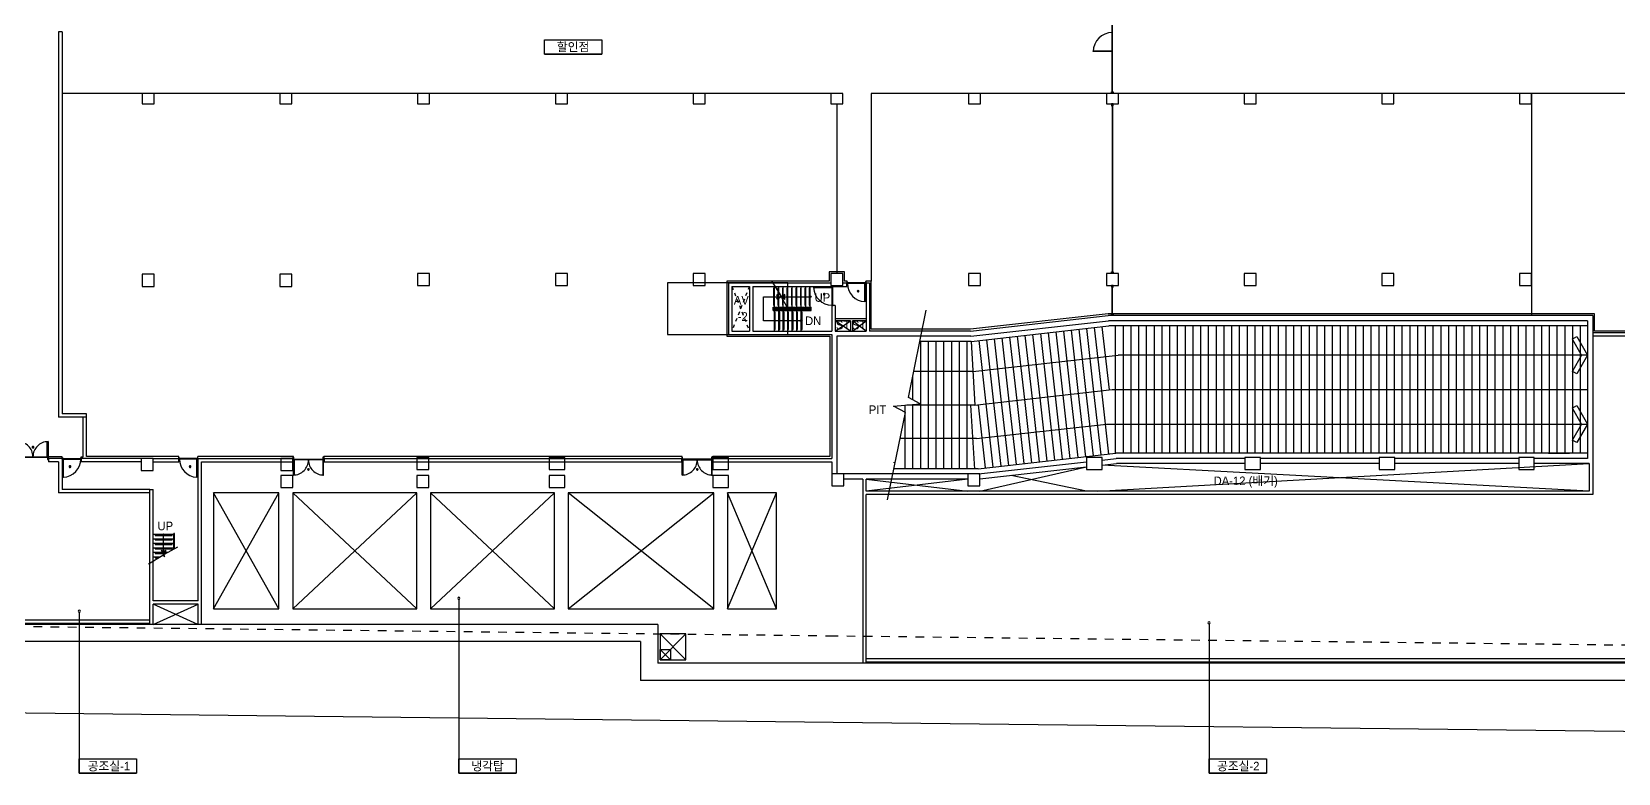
# Model space of a CAD drawing. Header units: millimetres. Extents: x -7718 to 421089, y 87466 to 341395.
# Drawn here: x 157143 to 249284, y 142209 to 185309 of the extents above; entities that cross this region are included whole.
import ezdxf
from ezdxf.enums import TextEntityAlignment as Align

# ---------------------------------------------------------------- set-up
doc = ezdxf.new("R2010")
doc.units = ezdxf.units.MM
doc.header["$LTSCALE"] = 200
doc.header["$MEASUREMENT"] = 0
doc.linetypes.add('HIDDEN', pattern=[2, 1, -1])
for name, color, linetype in [('e-plan', 9, 'CONTINUOUS'), ('e-room-box', 7, 'CONTINUOUS'), ('e-text', 6, 'CONTINUOUS')]:
    doc.layers.add(name, color=color, linetype=linetype)
doc.styles.add('kiahn', font='HY울릉도L.TTF')
doc.styles.add('돋움', font='Dotum.ttf')

msp = doc.modelspace()

# ---------------------------------------------------------------- linework, layer by layer
at = {"layer": 'e-plan'}
for p, q in [((219893, 181759), (219893, 191659)), ((219913, 181759), (219913, 191659)), ((158703, 185309), (158703, 162909)), ((158903, 185309), (158703, 185309)), ((158903, 185309), (158903, 163109)), ((219893, 184179), (218794, 184179)), ((218794, 184159), (218794, 184179)), ((219893, 184159), (218794, 184159)), ((219893, 184159), (219893, 184179)), ((203903, 181709), (158903, 181709)), ((297903, 181709), (205903, 181709)), ((205903, 181709), (205903, 170809)), ((219853, 181709), (219853, 181809)), ((219853, 181809), (219888, 181809)), ((219888, 181709), (219853, 181709)), ((219888, 181809), (219888, 181759)), ((219888, 181759), (219918, 181759)), ((219918, 181709), (219888, 181709)), ((219918, 181759), (219918, 181809)), ((219918, 181809), (219953, 181809)), ((219953, 181709), (219918, 181709)), ((219953, 181809), (219953, 181709)), ((244253, 181709), (244253, 168796)), ((203903, 181109), (203903, 171259)), ((219888, 181109), (219853, 181109)), ((219853, 181109), (219853, 181009)), ((219853, 181009), (219888, 181009)), ((219918, 181109), (219888, 181109)), ((219888, 181009), (219888, 181059)), ((219888, 181059), (219918, 181059)), ((219893, 181059), (219893, 171309)), ((219913, 181059), (219913, 171309)), ((219953, 181109), (219918, 181109)), ((219918, 181059), (219918, 181009)), ((219918, 181009), (219953, 181009)), ((219953, 181009), (219953, 181109)), ((164253, 171209), (163553, 171209)), ((163553, 171209), (163553, 170509)), ((163553, 170509), (164253, 170509)), ((164253, 170509), (164253, 171209)), ((172253, 171209), (171553, 171209)), ((171553, 171209), (171553, 170509)), ((171553, 170509), (172253, 170509)), ((172253, 170509), (172253, 171209)), ((180253, 171259), (179553, 171259)), ((179553, 171259), (179553, 170559)), ((179553, 170559), (180253, 170559)), ((180253, 170559), (180253, 171259)), ((188253, 171259), (187553, 171259)), ((187553, 171259), (187553, 170559)), ((187553, 170559), (188253, 170559)), ((188253, 170559), (188253, 171259)), ((196253, 171259), (195553, 171259)), ((195553, 171259), (195553, 170559)), ((195553, 170559), (196253, 170559)), ((196253, 170559), (196253, 171259)), ((203453, 170809), (197503, 170809)), ((197503, 170809), (197503, 167609)), ((197603, 170709), (197603, 167709)), ((197603, 170709), (203553, 170709)), ((197803, 170509), (197803, 167909)), ((197803, 170509), (198823, 170509)), ((198823, 170509), (198823, 167909)), ((199023, 170509), (199023, 167909)), ((199023, 170509), (204483, 170509)), ((200135, 170794), (200643, 169952)), ((200273, 169309), (200273, 170509)), ((200533, 169309), (200533, 170509)), ((200793, 169309), (200793, 170509)), ((201053, 169309), (201053, 170509)), ((201313, 169309), (201313, 170509)), ((201573, 169309), (201573, 170509)), ((201833, 169309), (201833, 170509)), ((202093, 169309), (202093, 170509)), ((202353, 169309), (202353, 170509)), ((203603, 170474), (202553, 170473)), ((202553, 170473), (202553, 170433)), ((204353, 171359), (203453, 171359)), ((203453, 171359), (203453, 170809)), ((204253, 171259), (203553, 171259)), ((203553, 171259), (203553, 170559)), ((203553, 170559), (204253, 170559)), ((203603, 170499), (203683, 170499)), ((203603, 170474), (203603, 170499)), ((203603, 170474), (203603, 169424)), ((203603, 170434), (203603, 170474)), ((203643, 170474), (203603, 170474)), ((203643, 170454), (203643, 170474)), ((203683, 170499), (203683, 170454)), ((204253, 170559), (204253, 171259)), ((204253, 170709), (204483, 170709)), ((204353, 170809), (204353, 171359)), ((204493, 170809), (204353, 170809)), ((204483, 170509), (204483, 170709)), ((204493, 170749), (204493, 170809)), ((204493, 170749), (204538, 170749)), ((204493, 170669), (204493, 170749)), ((204518, 170669), (204493, 170669)), ((204538, 170709), (204518, 170709)), ((204518, 170709), (204518, 170669)), ((205568, 170669), (204518, 170669)), ((204538, 170749), (204538, 170709)), ((205548, 170709), (204538, 170709)), ((205527, 169619), (205528, 170669)), ((205528, 170669), (205568, 170669)), ((205593, 170749), (205548, 170749)), ((205548, 170749), (205548, 170709)), ((205548, 170709), (205568, 170709)), ((205568, 170669), (205567, 169619)), ((205568, 170709), (205568, 170669)), ((205568, 170669), (205593, 170669)), ((205903, 170809), (205593, 170809)), ((205593, 170809), (205593, 170749)), ((205593, 170669), (205593, 170749)), ((205603, 170709), (205603, 167909)), ((205603, 170709), (205803, 170709)), ((205803, 170709), (205803, 167909)), ((205903, 168019), (205903, 170809)), ((212253, 171259), (211553, 171259)), ((211553, 171259), (211553, 170559)), ((211553, 170559), (212253, 170559)), ((212253, 170559), (212253, 171259)), ((220253, 171259), (219553, 171259)), ((219553, 171259), (219553, 170559)), ((219553, 170559), (220253, 170559)), ((219853, 171259), (219853, 171359)), ((219853, 171359), (219888, 171359)), ((219888, 171259), (219853, 171259)), ((219888, 170559), (219853, 170559)), ((219853, 170559), (219853, 170459)), ((219888, 171359), (219888, 171309)), ((219888, 171309), (219918, 171309)), ((219918, 171259), (219888, 171259)), ((219918, 170559), (219888, 170559)), ((219888, 170459), (219888, 170509)), ((219888, 170509), (219918, 170509)), ((219893, 168869), (219893, 170509)), ((219913, 168869), (219913, 170509)), ((219918, 171309), (219918, 171359)), ((219918, 171359), (219953, 171359)), ((219953, 171259), (219918, 171259)), ((219953, 170559), (219918, 170559)), ((219918, 170509), (219918, 170459)), ((219953, 171359), (219953, 171259)), ((219953, 170459), (219953, 170559)), ((220253, 170559), (220253, 171259)), ((228253, 171259), (227553, 171259)), ((227553, 171259), (227553, 170559)), ((227553, 170559), (228253, 170559)), ((228253, 170559), (228253, 171259)), ((236253, 171259), (235553, 171259)), ((235553, 171259), (235553, 170559)), ((235553, 170559), (236253, 170559)), ((236253, 170559), (236253, 171259)), ((244253, 171259), (243553, 171259)), ((243553, 171259), (243553, 170559)), ((243553, 170559), (244253, 170559)), ((244253, 170559), (244253, 171259)), ((199648, 168509), (199648, 169909)), ((199648, 169909), (200533, 169909)), ((200273, 170409), (200223, 170409)), ((200223, 170409), (200223, 169409)), ((200422, 170025), (200455, 170044)), ((200488, 169909), (200422, 170025)), ((200422, 169792), (200488, 169909)), ((200455, 169769), (200422, 169792)), ((200455, 170044), (200533, 169909)), ((200533, 169909), (200455, 169769)), ((200533, 170409), (200483, 170409)), ((200483, 170409), (200483, 169409)), ((200559, 169846), (200766, 169971)), ((200643, 169952), (200559, 169846)), ((200766, 169971), (200693, 169865)), ((200693, 169865), (201125, 169082)), ((200793, 170409), (200743, 170409)), ((200743, 170409), (200743, 169409)), ((200870, 170044), (200793, 169909)), ((200793, 169909), (200870, 169769)), ((200793, 169909), (202353, 169909)), ((200837, 169909), (200903, 170025)), ((200903, 169792), (200837, 169909)), ((200903, 170025), (200870, 170044)), ((200870, 169769), (200903, 169792)), ((201053, 170409), (201003, 170409)), ((201003, 170409), (201003, 169409)), ((201313, 170409), (201263, 170409)), ((201263, 170409), (201263, 169409)), ((201573, 170409), (201523, 170409)), ((201523, 170409), (201523, 169409)), ((201833, 170409), (201783, 170409)), ((201783, 170409), (201783, 169409)), ((202093, 170409), (202043, 170409)), ((202043, 170409), (202043, 169409)), ((202353, 170409), (202303, 170409)), ((202303, 170409), (202303, 169409)), ((202553, 170433), (203603, 170434)), ((203643, 170454), (203643, 169444)), ((203683, 170454), (203643, 170454)), ((205567, 169619), (205527, 169619)), ((219853, 170459), (219888, 170459)), ((219918, 170459), (219953, 170459)), ((200208, 169109), (200208, 169309)), ((200208, 169309), (202418, 169309)), ((200208, 169109), (202418, 169109)), ((200223, 169409), (200273, 169409)), ((200248, 169149), (200248, 169269)), ((200248, 169269), (202378, 169269)), ((200248, 169149), (202378, 169149)), ((200273, 169244), (200273, 169269)), ((200273, 169174), (200273, 169244)), ((200273, 169244), (202353, 169244)), ((200273, 169174), (202353, 169174)), ((200273, 169149), (200273, 169174)), ((200273, 167909), (200273, 169109)), ((200323, 169009), (200273, 169009)), ((200323, 168009), (200323, 169009)), ((200483, 169409), (200533, 169409)), ((200533, 169244), (200533, 169269)), ((200533, 169149), (200533, 169174)), ((200533, 167909), (200533, 169109)), ((200583, 169009), (200533, 169009)), ((200583, 168009), (200583, 169009)), ((200743, 169409), (200793, 169409)), ((200793, 169244), (200793, 169269)), ((200793, 169149), (200793, 169174)), ((200793, 167909), (200793, 169109)), ((200843, 169009), (200793, 169009)), ((200843, 168009), (200843, 169009)), ((201003, 169409), (201053, 169409)), ((201053, 169244), (201053, 169269)), ((201053, 169149), (201053, 169174)), ((201053, 167909), (201053, 169109)), ((201103, 169009), (201053, 169009)), ((201103, 168009), (201103, 169009)), ((201263, 169409), (201313, 169409)), ((201313, 169244), (201313, 169269)), ((201313, 169149), (201313, 169174)), ((201313, 167909), (201313, 169109)), ((201363, 169009), (201313, 169009)), ((201363, 168009), (201363, 169009)), ((201523, 169409), (201573, 169409)), ((201573, 169244), (201573, 169269)), ((201573, 169149), (201573, 169174)), ((201573, 167909), (201573, 169109)), ((201623, 169009), (201573, 169009)), ((201623, 168009), (201623, 169009)), ((201783, 169409), (201833, 169409)), ((201833, 169244), (201833, 169269)), ((201833, 169149), (201833, 169174)), ((201833, 167909), (201833, 169109)), ((201883, 169009), (201833, 169009)), ((201883, 168009), (201883, 169009)), ((202043, 169409), (202093, 169409)), ((202093, 169244), (202093, 169269)), ((202303, 169409), (202353, 169409)), ((202353, 169174), (202353, 169269)), ((202378, 169149), (202378, 169269)), ((202418, 169109), (202418, 169309)), ((203643, 169424), (203603, 169424)), ((203603, 169424), (203603, 169399)), ((203603, 169399), (203683, 169399)), ((203603, 169389), (203603, 167909)), ((203803, 169389), (203603, 169389)), ((203683, 169444), (203643, 169444)), ((203643, 169444), (203643, 169424)), ((203683, 169399), (203683, 169444)), ((203803, 169389), (203803, 167909)), ((205603, 168619), (203803, 168619)), ((205603, 169389), (205603, 167909)), ((208059, 164050), (209089, 169116)), ((219655, 168919), (211655, 168019)), ((211661, 167909), (219661, 168809)), ((247913, 168919), (219655, 168919)), ((247803, 168809), (219661, 168809)), ((219853, 168819), (219853, 168919)), ((219853, 168919), (219888, 168919)), ((219888, 168819), (219853, 168819)), ((219888, 168919), (219888, 168869)), ((219888, 168869), (219918, 168869)), ((219918, 168819), (219888, 168819)), ((219918, 168869), (219918, 168919)), ((219918, 168919), (219953, 168919)), ((219953, 168819), (219918, 168819)), ((219953, 168919), (219953, 168819)), ((247803, 168809), (247803, 160209)), ((247913, 167909), (247913, 168919)), ((197603, 167709), (203603, 167709)), ((197803, 167909), (198823, 167909)), ((199023, 167909), (200173, 167909)), ((201833, 168509), (199648, 168509)), ((200173, 167909), (203603, 167909)), ((200273, 168009), (200323, 168009)), ((200533, 168009), (200583, 168009)), ((200793, 168009), (200843, 168009)), ((201053, 168009), (201103, 168009)), ((201313, 168009), (201363, 168009)), ((201573, 168009), (201623, 168009)), ((201833, 168009), (201883, 168009)), ((203603, 167709), (203603, 160509)), ((204693, 168499), (203803, 168499)), ((203803, 167909), (205603, 167909)), ((204693, 168499), (204693, 167909)), ((204813, 168499), (204813, 167909)), ((205603, 168499), (204813, 168499)), ((211661, 167909), (205803, 167909)), ((211655, 168019), (205903, 168019)), ((211678, 167609), (219678, 168509)), ((211695, 167309), (219695, 168209)), ((247503, 168509), (219678, 168509)), ((247503, 168209), (219695, 168209)), ((247503, 168509), (247503, 160509)), ((252253, 167809), (247803, 167809)), ((255004, 167909), (247913, 167909)), ((197503, 167609), (203493, 167609)), ((203493, 167609), (203493, 160619)), ((203903, 167609), (203903, 159609)), ((211678, 167609), (203903, 167609)), ((211695, 167309), (208721, 167309)), ((246616, 167438), (246884, 167591)), ((247147, 166509), (246617, 167436)), ((246884, 167591), (247503, 166509)), ((252053, 167609), (247803, 167609)), ((211793, 165559), (220238, 166509)), ((247503, 166509), (220238, 166509)), ((247147, 166509), (246617, 165581)), ((247503, 166509), (246884, 165426)), ((211793, 165559), (208366, 165559)), ((246884, 165426), (246616, 165579)), ((208749, 163680), (208059, 164050)), ((160323, 163109), (158903, 163109)), ((160323, 162909), (160323, 163109)), ((206850, 158101), (207880, 163168)), ((207189, 163538), (208749, 163680)), ((207880, 163168), (207189, 163538)), ((246616, 163438), (246884, 163591)), ((247147, 162509), (246617, 163436)), ((246884, 163591), (247503, 162509)), ((160323, 162909), (158703, 162909)), ((160123, 160609), (160123, 162909)), ((160323, 160619), (160323, 162909)), ((212012, 161659), (219567, 162509)), ((219567, 162509), (247503, 162509)), ((247147, 162509), (246617, 161581)), ((247503, 162509), (246884, 161426)), ((158048, 160609), (158048, 161484)), ((158048, 161484), (158088, 161484)), ((158088, 161484), (158088, 160609)), ((212012, 161659), (207573, 161659)), ((246884, 161426), (246616, 161579)), ((156338, 160609), (158088, 160609)), ((158068, 160569), (156358, 160569)), ((158088, 160609), (158048, 160609)), ((158088, 160569), (158068, 160569)), ((158068, 160569), (158068, 160449)), ((158068, 160449), (158088, 160449)), ((158113, 160609), (158088, 160609)), ((158088, 160609), (158088, 160569)), ((158088, 160449), (158088, 160409)), ((158088, 160409), (158113, 160409)), ((158913, 160609), (158113, 160609)), ((158113, 160409), (158113, 160609)), ((158903, 160509), (158123, 160509)), ((158123, 160509), (158123, 160309)), ((158903, 160509), (158903, 158709)), ((158913, 160549), (158913, 160609)), ((158913, 160469), (158913, 160549)), ((158913, 160549), (158958, 160549)), ((158938, 160469), (158913, 160469)), ((158958, 160509), (158938, 160509)), ((158938, 160509), (158938, 160469)), ((158938, 160469), (159988, 160469)), ((158978, 160469), (158938, 160469)), ((158938, 160469), (158938, 159419)), ((158958, 160549), (158958, 160509)), ((158958, 160509), (159968, 160509)), ((158978, 159419), (158978, 160469)), ((160013, 160549), (159968, 160549)), ((159968, 160549), (159968, 160509)), ((159968, 160509), (159988, 160509)), ((159988, 160509), (159988, 160469)), ((159988, 160469), (160013, 160469)), ((160013, 160549), (160013, 160609)), ((160013, 160609), (160123, 160609)), ((160013, 160469), (160013, 160549)), ((163503, 160509), (160023, 160509)), ((160023, 160509), (160023, 160309)), ((165693, 160619), (160323, 160619)), ((164203, 160509), (163503, 160509)), ((163503, 160509), (163503, 159809)), ((164203, 160509), (165683, 160509)), ((164203, 159809), (164203, 160509)), ((165683, 160309), (165683, 160509)), ((165693, 160549), (165693, 160619)), ((165693, 160549), (165738, 160549)), ((165693, 160469), (165693, 160549)), ((165718, 160469), (165693, 160469)), ((165738, 160509), (165718, 160509)), ((165718, 160509), (165718, 160469)), ((166768, 160469), (165718, 160469)), ((165738, 160549), (165738, 160509)), ((166748, 160509), (165738, 160509)), ((166727, 159419), (166728, 160469)), ((166728, 160469), (166768, 160469)), ((166793, 160549), (166748, 160549)), ((166748, 160549), (166748, 160509)), ((166748, 160509), (166768, 160509)), ((166768, 160469), (166767, 159419)), ((166768, 160509), (166768, 160469)), ((166768, 160469), (166793, 160469)), ((166793, 160549), (166793, 160619)), ((172313, 160619), (166793, 160619)), ((166793, 160469), (166793, 160549)), ((166803, 152229), (166803, 160509)), ((166803, 160509), (172303, 160509)), ((172303, 160509), (171603, 160509)), ((171603, 160509), (171603, 159809)), ((172303, 160509), (172303, 160309)), ((172303, 159809), (172303, 160509)), ((172338, 160619), (172313, 160619)), ((172313, 160619), (172313, 160419)), ((172313, 160419), (172338, 160419)), ((172338, 160579), (172338, 160619)), ((172358, 160579), (172338, 160579)), ((172338, 160419), (172338, 160459)), ((172338, 160459), (172358, 160459)), ((174088, 160419), (172338, 160419)), ((172338, 159544), (172338, 160419)), ((172338, 160419), (172378, 160419)), ((172358, 160459), (172358, 160579)), ((172358, 160459), (174068, 160459)), ((172378, 160419), (172378, 159544)), ((174088, 160419), (174048, 160419)), ((174048, 160419), (174048, 159544)), ((174068, 160579), (174088, 160579)), ((174068, 160459), (174068, 160579)), ((174088, 160459), (174068, 160459)), ((174088, 160579), (174088, 160619)), ((174088, 160619), (174113, 160619)), ((174088, 160419), (174088, 160459)), ((174113, 160419), (174088, 160419)), ((174088, 159544), (174088, 160419)), ((194893, 160619), (174113, 160619)), ((174113, 160619), (174113, 160419)), ((174123, 160509), (194883, 160509)), ((174123, 160509), (174123, 160309)), ((180203, 160559), (179503, 160559)), ((179503, 160559), (179503, 159859)), ((180203, 159859), (180203, 160559)), ((188103, 160559), (187203, 160559)), ((187203, 160559), (187203, 159859)), ((188103, 159859), (188103, 160559)), ((194883, 160509), (194883, 160309)), ((194918, 160619), (194893, 160619)), ((194893, 160619), (194893, 160419)), ((194893, 160419), (194918, 160419)), ((194918, 160579), (194918, 160619)), ((194938, 160579), (194918, 160579)), ((194918, 160419), (194918, 160459)), ((194918, 160459), (194938, 160459)), ((194918, 160419), (196668, 160419)), ((194918, 159544), (194918, 160419)), ((194918, 160419), (194958, 160419)), ((194938, 160459), (194938, 160579)), ((196648, 160459), (194938, 160459)), ((194958, 160419), (194958, 159544)), ((196668, 160419), (196628, 160419)), ((196628, 160419), (196628, 159544)), ((196648, 160579), (196668, 160579)), ((196648, 160459), (196648, 160579)), ((196668, 160459), (196648, 160459)), ((196668, 160579), (196668, 160619)), ((196668, 160619), (196693, 160619)), ((196668, 160419), (196668, 160459)), ((196693, 160419), (196668, 160419)), ((196668, 159544), (196668, 160419)), ((203493, 160619), (196693, 160619)), ((196693, 160619), (196693, 160419)), ((197603, 160559), (196703, 160559)), ((196703, 160559), (196703, 159859)), ((196703, 160509), (203603, 160509)), ((196703, 160509), (196703, 160309)), ((197603, 159859), (197603, 160559)), ((212110, 159909), (220110, 160809)), ((219303, 160559), (218403, 160559)), ((218403, 160559), (218403, 159859)), ((219303, 159859), (219303, 160559)), ((219303, 160416), (220127, 160509)), ((247503, 160809), (220110, 160809)), ((227603, 160509), (220127, 160509)), ((228503, 160559), (227603, 160559)), ((227603, 160559), (227603, 159859)), ((228503, 159859), (228503, 160559)), ((235403, 160509), (228503, 160509)), ((236303, 160559), (235403, 160559)), ((235403, 160559), (235403, 159859)), ((236303, 159859), (236303, 160559)), ((243503, 160509), (236303, 160509)), ((244403, 160559), (243503, 160559)), ((243503, 160559), (243503, 159859)), ((244403, 159859), (244403, 160559)), ((247503, 160509), (244403, 160509)), ((245231, 160809), (246453, 160809)), ((158703, 160309), (158123, 160309)), ((158703, 160309), (158703, 158509)), ((158938, 159419), (158978, 159419)), ((163503, 160309), (160023, 160309)), ((163503, 159809), (164203, 159809)), ((164203, 160309), (165683, 160309)), ((166767, 159419), (166727, 159419)), ((167003, 150859), (167003, 160309)), ((167003, 160309), (172303, 160309)), ((171603, 159809), (172303, 159809)), ((172303, 159509), (171603, 159509)), ((171603, 159509), (171603, 158809)), ((172303, 158809), (172303, 159509)), ((172378, 159544), (172338, 159544)), ((174048, 159544), (174088, 159544)), ((174123, 160309), (194883, 160309)), ((179503, 159859), (180203, 159859)), ((180203, 159509), (179503, 159509)), ((179503, 159509), (179503, 158809)), ((180203, 158809), (180203, 159509)), ((187203, 159859), (188103, 159859)), ((188103, 159509), (187203, 159509)), ((187203, 159509), (187203, 158809)), ((188103, 158809), (188103, 159509)), ((194958, 159544), (194918, 159544)), ((196628, 159544), (196668, 159544)), ((196703, 160309), (203603, 160309)), ((196703, 159859), (197603, 159859)), ((197603, 159509), (196703, 159509)), ((196703, 159509), (196703, 158809)), ((197603, 158809), (197603, 159509)), ((203603, 160309), (203603, 159609)), ((212127, 159609), (204303, 159609)), ((212110, 159909), (207217, 159909)), ((212127, 159609), (218403, 160315)), ((212203, 159315), (218403, 160013)), ((212203, 158609), (218403, 160013)), ((218403, 158609), (214031, 159521)), ((218403, 159859), (219303, 159859)), ((219053, 158609), (247603, 160209)), ((219303, 160114), (220144, 160209)), ((247603, 158609), (219303, 160114)), ((227603, 160209), (220144, 160209)), ((227603, 159859), (228503, 159859)), ((235403, 160209), (228503, 160209)), ((235403, 159859), (236303, 159859)), ((243503, 160209), (236303, 160209)), ((243503, 159859), (244403, 159859)), ((247603, 160209), (244403, 160209)), ((247603, 160209), (247603, 158609)), ((247803, 160209), (247803, 158409)), ((164003, 158509), (158703, 158509)), ((164003, 158709), (158903, 158709)), ((164003, 150859), (164003, 158709)), ((164003, 158709), (164203, 158709)), ((164203, 152229), (164203, 158709)), ((171603, 158809), (172303, 158809)), ((179503, 158809), (180203, 158809)), ((187203, 158809), (188103, 158809)), ((196703, 158809), (197603, 158809)), ((205403, 159309), (204303, 159309)), ((205403, 159309), (205403, 148609)), ((205603, 158609), (205603, 159309)), ((211503, 159309), (205603, 159309)), ((205603, 159309), (211503, 158609)), ((211503, 159309), (205603, 158609)), ((247603, 158609), (205603, 158609)), ((205603, 148609), (205603, 158409)), ((247803, 158409), (205603, 158409)), ((165403, 156079), (164203, 156079)), ((165403, 155819), (164203, 155819)), ((164303, 156079), (164303, 156029)), ((164303, 156029), (165303, 156029)), ((164303, 155819), (164303, 155769)), ((164303, 155769), (165303, 155769)), ((164803, 155039), (164803, 156079)), ((165303, 156029), (165303, 156079)), ((165303, 155769), (165303, 155819)), ((165443, 156144), (165403, 156144)), ((165403, 155246), (165403, 156144)), ((165443, 155268), (165443, 156144)), ((163918, 154382), (164759, 154889)), ((165403, 155559), (164203, 155559)), ((165403, 155299), (164203, 155299)), ((165027, 155039), (164203, 155039)), ((164303, 155559), (164303, 155509)), ((164303, 155509), (165303, 155509)), ((164303, 155299), (164303, 155249)), ((164303, 155249), (165303, 155249)), ((164303, 155039), (164303, 154989)), ((164303, 154989), (164936, 154989)), ((164686, 155149), (164667, 155116)), ((164667, 155116), (164803, 155039)), ((164803, 155083), (164686, 155149)), ((164865, 154805), (164740, 155012)), ((164740, 155012), (164846, 154939)), ((164759, 154889), (164865, 154805)), ((164919, 155149), (164803, 155083)), ((164803, 155039), (164942, 155116)), ((164846, 154939), (165629, 155371)), ((164942, 155116), (164919, 155149)), ((165303, 155509), (165303, 155559)), ((165303, 155249), (165303, 155299)), ((164577, 154779), (164203, 154779)), ((164303, 154779), (164303, 154729)), ((164303, 154729), (164494, 154729)), ((166803, 152229), (164203, 152229)), ((166803, 152029), (164203, 152029)), ((164203, 150859), (164203, 152029)), ((164203, 150859), (166803, 152029)), ((166798, 150859), (164203, 152029)), ((166803, 150859), (166803, 152029)), ((193503, 150859), (76703, 150859)), ((164003, 151109), (134753, 151109)), ((164003, 150909), (134753, 150909)), ((193503, 150859), (193503, 148609)), ((195133, 148809), (193633, 150309)), ((193633, 148809), (195133, 150309)), ((195133, 150309), (193633, 150309)), ((193633, 150309), (193633, 148809)), ((195133, 148809), (195133, 150309)), ((192503, 149859), (75703, 149859)), ((192503, 149859), (192503, 147609)), ((193633, 148809), (194233, 149409)), ((194233, 148809), (193633, 149409)), ((193633, 149409), (194233, 149409)), ((193633, 148809), (193633, 149409)), ((194233, 149409), (194233, 148809)), ((323703, 148609), (193503, 148609)), ((194233, 148809), (193633, 148809)), ((193633, 148809), (195133, 148809)), ((252053, 148859), (205603, 148859)), ((252053, 148659), (205603, 148659)), ((322703, 147609), (192503, 147609)), ((100888, 146368), (203679, 145182)), ((203679, 145182), (318147, 143860))]:
    msp.add_line(p, q, dxfattribs=at)
at = {"layer": 'e-plan', "ltscale": 0.5}
for p, q in [((164253, 181709), (163553, 181709)), ((163553, 181709), (163553, 181109)), ((164253, 181109), (164253, 181709)), ((172253, 181709), (171553, 181709)), ((171553, 181709), (171553, 181109)), ((172253, 181109), (172253, 181709)), ((180253, 181709), (179553, 181709)), ((179553, 181709), (179553, 181109)), ((180253, 181109), (180253, 181709)), ((188253, 181709), (187553, 181709)), ((187553, 181709), (187553, 181109)), ((188253, 181109), (188253, 181709)), ((196253, 181709), (195553, 181709)), ((195553, 181709), (195553, 181109)), ((196253, 181109), (196253, 181709)), ((204253, 181709), (203553, 181709)), ((203553, 181709), (203553, 181109)), ((204253, 181109), (204253, 181709)), ((212253, 181709), (211553, 181709)), ((211553, 181709), (211553, 181109)), ((212253, 181109), (212253, 181709)), ((220253, 181709), (219553, 181709)), ((219553, 181709), (219553, 181109)), ((220253, 181109), (220253, 181709)), ((228253, 181709), (227553, 181709)), ((227553, 181709), (227553, 181109)), ((228253, 181109), (228253, 181709)), ((236253, 181709), (235553, 181709)), ((235553, 181709), (235553, 181109)), ((236253, 181109), (236253, 181709)), ((244253, 181709), (243553, 181709)), ((243553, 181709), (243553, 181109)), ((244253, 181109), (244253, 181709)), ((163553, 181109), (164253, 181109)), ((171553, 181109), (172253, 181109)), ((179553, 181109), (180253, 181109)), ((187553, 181109), (188253, 181109)), ((195553, 181109), (196253, 181109)), ((203553, 181109), (204253, 181109)), ((211553, 181109), (212253, 181109)), ((219553, 181109), (220253, 181109)), ((227553, 181109), (228253, 181109)), ((235553, 181109), (236253, 181109)), ((243553, 181109), (244253, 181109)), ((201053, 170709), (194073, 170709)), ((194073, 170709), (194073, 167709)), ((201053, 167709), (201053, 170709)), ((194073, 167709), (201053, 167709)), ((203803, 167909), (204693, 168499)), ((204693, 167909), (203803, 168499)), ((204813, 167909), (205603, 168499)), ((205603, 167909), (204813, 168499)), ((204303, 159609), (203603, 159609)), ((203603, 159609), (203603, 158909)), ((204303, 158909), (204303, 159609)), ((212203, 159609), (211503, 159609)), ((211503, 159609), (211503, 158909)), ((212203, 158909), (212203, 159609)), ((167703, 151759), (171503, 158509)), ((171503, 151759), (167703, 158509)), ((171503, 158509), (167703, 158509)), ((167703, 158509), (167703, 151759)), ((171503, 151759), (171503, 158509)), ((172303, 151759), (179503, 158509)), ((179503, 151759), (172303, 158509)), ((179503, 158509), (172303, 158509)), ((172303, 158509), (172303, 151759)), ((179503, 151759), (179503, 158509)), ((180303, 151759), (187503, 158509)), ((187503, 151759), (180303, 158509)), ((187503, 158509), (180303, 158509)), ((180303, 158509), (180303, 151759)), ((187503, 151759), (187503, 158509)), ((188303, 151759), (196753, 158509)), ((196753, 151759), (188303, 158509)), ((196753, 158509), (188303, 158509)), ((188303, 158509), (188303, 151759)), ((196753, 151759), (196753, 158509)), ((197553, 151759), (200403, 158509)), ((200403, 151759), (197553, 158509)), ((200403, 158509), (197553, 158509)), ((197553, 158509), (197553, 151759)), ((200403, 151759), (200403, 158509)), ((203603, 158909), (204303, 158909)), ((211503, 158909), (212203, 158909)), ((167703, 151759), (171503, 151759)), ((172303, 151759), (179503, 151759)), ((180303, 151759), (187503, 151759)), ((188303, 151759), (196753, 151759)), ((197553, 151759), (200403, 151759))]:
    msp.add_line(p, q, dxfattribs=at)
at = {"layer": 'e-plan', "linetype": 'HIDDEN'}
for p, q in [((197803, 170509), (198823, 167909)), ((198823, 170509), (197803, 167909))]:
    msp.add_line(p, q, dxfattribs=at)
at = {"layer": 'e-plan', "linetype": 'Continuous'}
for p, q in [((215273, 167711), (215686, 164034)), ((215720, 167761), (216133, 164085)), ((216167, 167812), (216581, 164135)), ((216614, 167862), (217028, 164185)), ((217061, 167912), (217475, 164235)), ((217508, 167963), (217922, 164286)), ((217956, 168013), (218369, 164336)), ((218403, 168063), (218816, 164386)), ((218850, 168114), (219264, 164437)), ((219297, 168164), (219711, 164487)), ((220073, 168209), (220073, 164509)), ((220523, 168209), (220523, 164509)), ((220973, 168209), (220973, 164509)), ((221423, 168209), (221423, 164509)), ((221873, 168209), (221873, 164509)), ((222323, 168209), (222323, 164509)), ((222773, 168209), (222773, 164509)), ((223223, 168209), (223223, 164509)), ((223673, 168209), (223673, 164509)), ((224123, 168209), (224123, 164509)), ((224573, 168209), (224573, 164509)), ((225023, 168209), (225023, 164509)), ((225473, 168209), (225473, 164509)), ((225923, 168209), (225923, 164509)), ((226373, 168209), (226373, 164509)), ((226823, 168209), (226823, 164509)), ((227273, 168209), (227273, 164509)), ((227723, 168209), (227723, 164509)), ((228173, 168209), (228173, 164509)), ((228623, 168209), (228623, 164509)), ((229073, 168209), (229073, 164509)), ((229523, 168209), (229523, 164509)), ((229973, 168209), (229973, 164509)), ((230423, 168209), (230423, 164509)), ((230873, 168209), (230873, 164509)), ((231323, 168209), (231323, 164509)), ((231773, 168209), (231773, 164509)), ((232223, 168209), (232223, 164509)), ((232673, 168209), (232673, 164509)), ((233123, 168209), (233123, 164509)), ((233573, 168209), (233573, 164509)), ((234023, 168209), (234023, 164509)), ((234473, 168209), (234473, 164509)), ((234923, 168209), (234923, 164509)), ((235373, 168209), (235373, 164509)), ((235823, 168209), (235823, 164509)), ((236273, 168209), (236273, 164509)), ((236723, 168209), (236723, 164509)), ((237173, 168209), (237173, 164509)), ((237623, 168209), (237623, 164509)), ((238073, 168209), (238073, 164509)), ((238523, 168209), (238523, 164509)), ((238973, 168209), (238973, 164509)), ((239423, 168209), (239423, 164509)), ((239873, 168209), (239873, 164509)), ((240323, 168209), (240323, 164509)), ((240773, 168209), (240773, 164509)), ((241223, 168209), (241223, 164509)), ((241673, 168209), (241673, 164509)), ((242123, 168209), (242123, 164509)), ((242573, 168209), (242573, 164509)), ((243023, 168209), (243023, 164509)), ((243473, 168209), (243473, 164509)), ((243923, 168209), (243923, 164509)), ((244373, 168209), (244373, 164509)), ((244823, 168209), (244823, 164509)), ((245273, 168209), (245273, 164509)), ((245723, 168209), (245723, 164509)), ((246173, 168209), (246173, 164509)), ((246623, 168209), (246623, 164509)), ((247073, 168209), (247073, 164509)), ((208753, 167309), (208753, 163609)), ((209203, 167309), (209203, 163609)), ((209653, 167309), (209653, 163609)), ((210103, 167309), (210103, 163609)), ((210553, 167309), (210553, 163609)), ((211003, 167309), (211003, 163609)), ((211453, 167309), (211453, 163609)), ((211695, 167309), (211916, 163610)), ((212142, 167359), (212556, 163682)), ((212589, 167409), (213003, 163732)), ((213037, 167460), (213450, 163783)), ((213484, 167510), (213897, 163833)), ((213931, 167560), (214345, 163883)), ((214378, 167610), (214792, 163934)), ((214825, 167661), (215239, 163984)), ((208303, 165249), (208303, 163919)), ((211891, 163607), (219891, 164507)), ((215686, 164034), (216100, 160357)), ((216133, 164085), (216547, 160408)), ((216581, 164135), (216994, 160458)), ((217028, 164185), (217441, 160508)), ((217475, 164235), (217889, 160559)), ((217922, 164286), (218336, 160609)), ((218369, 164336), (218783, 160659)), ((218816, 164386), (219230, 160710)), ((219264, 164437), (219677, 160760)), ((219914, 164509), (247503, 164509)), ((220073, 164509), (220073, 160809)), ((220523, 164509), (220523, 160809)), ((220973, 164509), (220973, 160809)), ((221423, 164509), (221423, 160809)), ((221873, 164509), (221873, 160809)), ((222323, 164509), (222323, 160809)), ((222773, 164509), (222773, 160809)), ((223223, 164509), (223223, 160809)), ((223673, 164509), (223673, 160809)), ((224123, 164509), (224123, 160809)), ((224573, 164509), (224573, 160809)), ((225023, 164509), (225023, 160809)), ((225473, 164509), (225473, 160809)), ((225923, 164509), (225923, 160809)), ((226373, 164509), (226373, 160809)), ((226823, 164509), (226823, 160809)), ((227273, 164509), (227273, 160809)), ((227723, 164509), (227723, 160809)), ((228173, 164509), (228173, 160809)), ((228623, 164509), (228623, 160809)), ((229073, 164509), (229073, 160809)), ((229523, 164509), (229523, 160809)), ((229973, 164509), (229973, 160809)), ((230423, 164509), (230423, 160809)), ((230873, 164509), (230873, 160809)), ((231323, 164509), (231323, 160809)), ((231773, 164509), (231773, 160809)), ((232223, 164509), (232223, 160809)), ((232673, 164509), (232673, 160809)), ((233123, 164509), (233123, 160809)), ((233573, 164509), (233573, 160809)), ((234023, 164509), (234023, 160809)), ((234473, 164509), (234473, 160809)), ((234923, 164509), (234923, 160809)), ((235373, 164509), (235373, 160809)), ((235823, 164509), (235823, 160809)), ((236273, 164509), (236273, 160809)), ((236723, 164509), (236723, 160809)), ((237173, 164509), (237173, 160809)), ((237623, 164509), (237623, 160809)), ((238073, 164509), (238073, 160809)), ((238523, 164509), (238523, 160809)), ((238973, 164509), (238973, 160809)), ((239423, 164509), (239423, 160809)), ((239873, 164509), (239873, 160809)), ((240323, 164509), (240323, 160809)), ((240773, 164509), (240773, 160809)), ((241223, 164509), (241223, 160809)), ((241673, 164509), (241673, 160809)), ((242123, 164509), (242123, 160809)), ((242573, 164509), (242573, 160809)), ((243023, 164509), (243023, 160809)), ((243473, 164509), (243473, 160809)), ((243923, 164509), (243923, 160809)), ((244373, 164509), (244373, 160809)), ((244823, 164509), (244823, 160809)), ((245273, 164509), (245273, 160809)), ((245723, 164509), (245723, 160809)), ((246173, 164509), (246173, 160809)), ((246623, 164509), (246623, 160809)), ((247073, 164509), (247073, 160809)), ((207853, 163598), (207853, 159909)), ((211914, 163609), (207969, 163609)), ((208303, 163639), (208303, 163609)), ((208303, 163609), (208303, 159909)), ((208753, 163609), (208753, 159909)), ((209203, 163609), (209203, 159909)), ((209653, 163609), (209653, 159909)), ((210103, 163609), (210103, 159909)), ((210553, 163609), (210553, 159909)), ((211003, 163609), (211003, 159909)), ((211453, 163609), (211453, 159909)), ((211670, 163609), (211893, 159889)), ((212109, 163632), (212522, 159955)), ((212556, 163682), (212970, 160005)), ((213003, 163732), (213417, 160056)), ((213450, 163783), (213864, 160106)), ((213897, 163833), (214311, 160156)), ((214345, 163883), (214758, 160207)), ((214792, 163934), (215205, 160257)), ((215239, 163984), (215653, 160307)), ((207202, 160291), (207205, 160257))]:
    msp.add_line(p, q, dxfattribs=at)
at = {"layer": 'e-plan', "linetype": 'HIDDEN', "ltscale": 2.5}
for p, q in [((203737, 150181), (152341, 150775)), ((260971, 149520), (203737, 150181))]:
    msp.add_line(p, q, dxfattribs=at)
at = {"layer": 'e-plan'}
for centre in [(202353, 169909), (201833, 168509), (164803, 156079)]:
    msp.add_circle(centre, 50, dxfattribs=at)
for centre, radius, start, end in [((219893, 184159), 1100, 90, 179.99988), ((205568, 170669), 1050, 180, 267.80628), ((203603, 170474), 1050, 182.19372, 270), ((203166, 170045), 50, 60, 240), ((203166, 170045), 50, 240, 60), ((205139, 170232), 50, 30, 210), ((205139, 170232), 50, 210, 30), ((156338, 160609), 875, 359.99992, 90.00007), ((158088, 160609), 875, 90, 180.00015), ((157213, 161159), 50, 150, 330), ((157213, 161159), 50, 330, 150), ((158938, 160469), 1050, 272.19372, 0), ((166768, 160469), 1050, 180, 267.80628), ((172338, 160419), 875, 270, 0.00015), ((174088, 160419), 875, 179.99992, 270.00007), ((194918, 160419), 875, 269.99993, 0.00008), ((196668, 160419), 875, 179.99985, 270), ((159366, 160032), 50, 150, 330), ((159366, 160032), 50, 330, 150), ((166339, 160032), 50, 30, 210), ((166339, 160032), 50, 210, 30), ((173213, 159869), 50, 150, 330), ((173213, 159869), 50, 330, 150), ((195793, 159869), 50, 30, 210), ((195793, 159869), 50, 210, 30)]:
    msp.add_arc(centre, radius, start, end, dxfattribs=at)
at = {"layer": 'e-room-box'}
for p, q in [((186917, 184840), (190250, 184840)), ((186917, 184007), (186917, 184840)), ((190250, 184840), (190250, 184007)), ((186917, 184007), (190250, 184007)), ((190250, 184007), (186917, 184007)), ((181950, 152314), (181950, 142209)), ((159903, 151571), (159903, 142209)), ((225517, 150891), (225517, 142209)), ((159903, 143042), (163236, 143042)), ((159903, 142209), (159903, 143042)), ((163236, 143042), (163236, 142209)), ((181950, 143042), (185283, 143042)), ((181950, 142209), (181950, 143042)), ((185283, 143042), (185283, 142209)), ((225517, 143042), (228850, 143042)), ((225517, 142209), (225517, 143042)), ((228850, 143042), (228850, 142209)), ((159903, 142209), (163236, 142209)), ((163236, 142209), (159903, 142209)), ((181950, 142209), (185283, 142209)), ((185283, 142209), (181950, 142209)), ((225517, 142209), (228850, 142209)), ((228850, 142209), (225517, 142209))]:
    msp.add_line(p, q, dxfattribs=at)
for centre, start, end in [((181950, 152377), 90, 270), ((181950, 152377), 270, 90), ((159903, 151633), 90, 270), ((159903, 151633), 270, 90), ((225517, 150953), 90, 270), ((225517, 150953), 270, 90)]:
    msp.add_arc(centre, 62.5, start, end, dxfattribs=at)

# ---------------------------------------------------------------- texts
at = {"layer": 'e-plan', "style": 'kiahn'}
for s, p in [('AV', (198354, 169702)), ('-2', (198437, 168755)), ('ST', (204262, 168256)), ('ST', (205196, 168256))]:
    msp.add_text(s, height=500, dxfattribs=at).set_placement(p, align=Align.MIDDLE_CENTER)
for s, p in [('UP', (203062, 169859)), ('DN', (202526, 168508)), ('UP', (164901, 156579))]:
    msp.add_text(s, height=500, dxfattribs=at).set_placement(p, align=Align.MIDDLE)
for s, p in [('PIT', (206775, 163089)), ('DA-12 (배기)', (229508, 158955))]:
    msp.add_text(s, height=500, dxfattribs=at).set_placement(p, align=Align.RIGHT)
at = {"layer": 'e-text', "style": '돋움'}
for s, p in [('할인점', (188583, 184423)), ('공조실-1', (161629, 142625)), ('냉각탑', (183616, 142625)), ('공조실-2', (227213, 142625))]:
    msp.add_text(s, height=500, dxfattribs=at).set_placement(p, align=Align.MIDDLE_CENTER)

doc.saveas('drawing.dxf')
